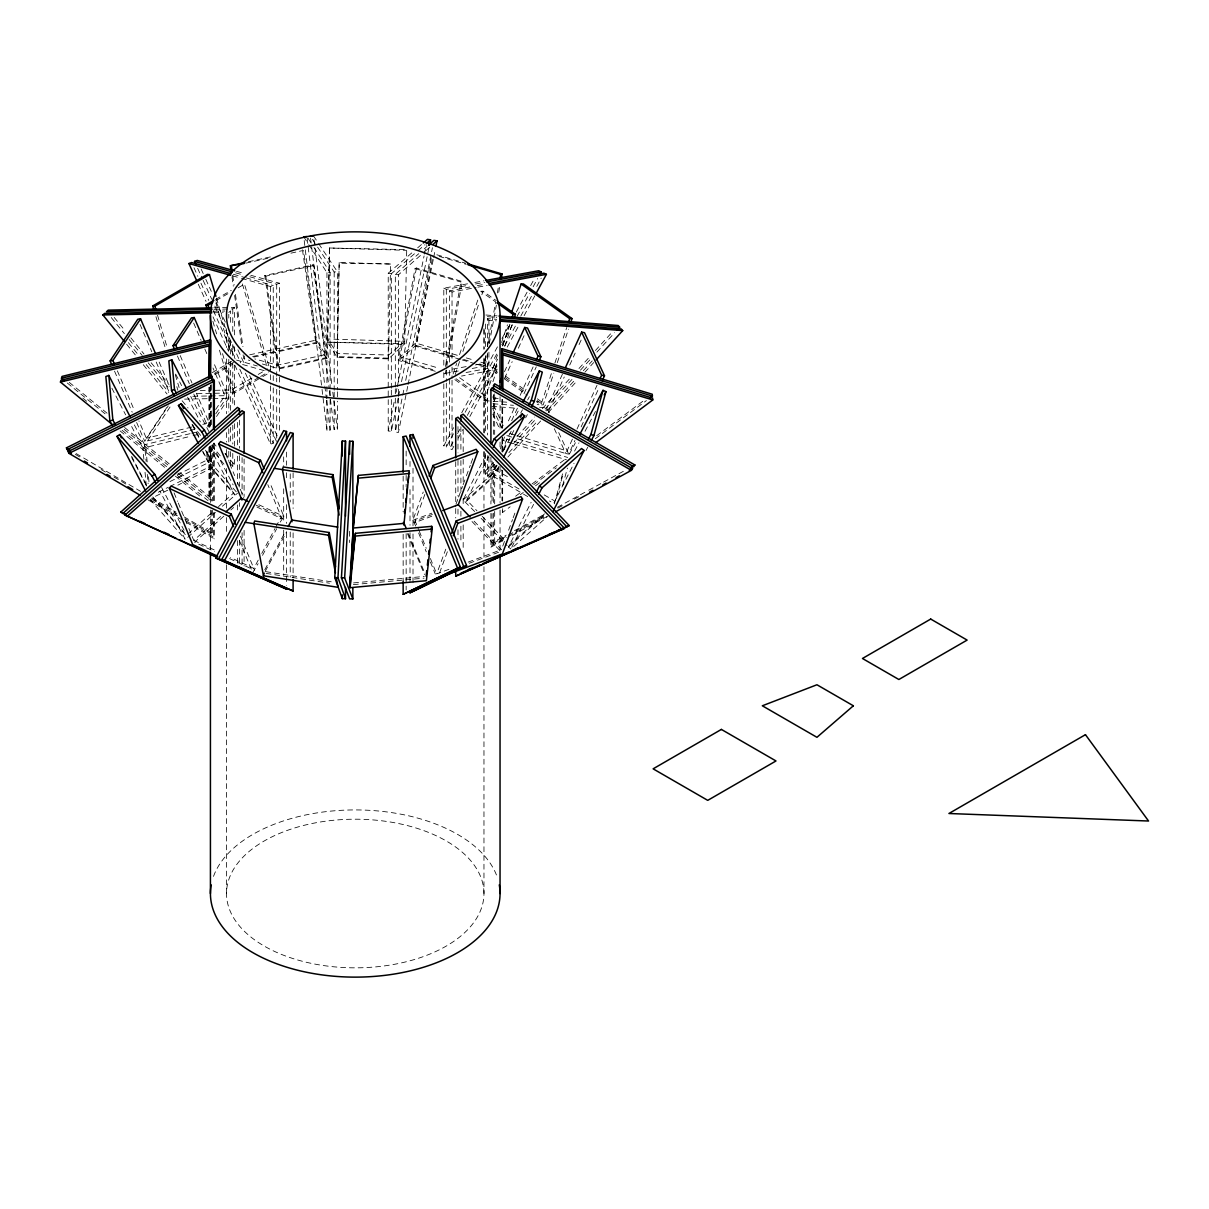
<?xml version="1.0" encoding="UTF-8"?>
<svg xmlns="http://www.w3.org/2000/svg" width="1209" height="1209" viewBox="0 0 1209 1209"><rect width="100%" height="100%" fill="white"/><g stroke="black" fill="none" stroke-linecap="round" stroke-linejoin="round"><path stroke-width="0.75" stroke-dasharray="5 3.75" d="M329.437 247.996L327.503 342.147L337.099 357.335L388.512 358.892L404.788 343.779L327.503 342.147L404.637 344.474L406.723 249.628L329.437 247.996L406.572 250.323M327.654 341.437L329.604 247.286M337.099 357.335L339.185 262.474L390.598 264.03L388.512 358.892M339.185 262.474L337.251 356.625L388.663 358.181M435.27 371.284L398.229 360.373L415.05 268.534L416.395 268.005L462.276 281.501L446.348 368.443M416.395 268.005L399.574 359.859L398.229 360.373M431.235 257.94L415.08 346.091L399.574 359.859L434.862 370.241M460.357 359.405L415.08 346.091L416.425 345.562L432.913 255.552M445.441 366.523L460.916 282.029L462.276 281.501M444.096 373.868L445.441 373.354L446.015 370.286M485.806 355.869L483.902 366.327L471.087 368.669M487.499 346.62L495.645 302.235M497.337 292.986L498.682 285.581M476.648 364.196L483.902 366.327L485.247 365.813L487.605 352.952M489.282 343.764L496.355 305.197M498.712 292.336L500.058 284.976M407.705 386.396L398.441 432.474L395.328 431.991L402.37 396.975M402.748 395.131L404.229 387.772M405.71 380.397L432.429 247.724M408.083 384.553L433.306 259.255M433.683 257.411L435.164 250.036M398.124 398.229L391.338 431.386L388.225 430.903L394.648 399.59M396.159 392.23L396.9 388.542M397.277 386.699L424.072 255.945M424.45 254.102L426.339 244.883M398.502 396.386L400.013 389.026M401.524 381.666L429.074 247.21M390.598 264.03L339.034 263.184M177.995 473.263L210.034 499.393L210.532 445.003M507.372 476.573L494.723 469.651L495.66 466.206M500.405 448.932L504.516 436.993M498.607 467.475L497.655 470.936L498.879 468.608L502.113 470.497M502.868 451.939L505.71 441.572L511.241 431.069M504.077 449.612L506.934 439.26L512.284 440.862M562.548 473.868L554.342 503.805L549.475 500.994M556.518 497.972L563.288 473.308M562.593 485.716L567.414 468.095M453.103 374.004L456.624 363.441M459.556 354.63L477.782 300.074M455.188 374.578L459.934 360.388M462.896 351.517L478.885 303.61M481.847 294.739L483.026 291.203L496.279 300.648M497.413 354.962L492.32 370.256L461.49 376.075M501.569 342.54L507.493 324.798M454.871 379.626L484.325 400.617L497.247 361.899M502.551 346.061L509.593 324.934M496.869 373.505L492.32 370.256L494.617 370.181L496.975 363.138M502.853 345.532L509.911 324.42M492.924 381.712L497.065 369.289M504.773 346.227L511.875 324.949M551.349 373.641L540.922 404.909L537.174 404.607M554.916 363.002L566.749 327.518M537.325 398.789L541.874 402.023L536.267 401.584L540.922 404.909L543.219 404.834L553.813 373.143M557.334 362.594L568.502 329.15M415.82 526.172L412.813 520.308L423.226 492.003M424.858 494.421L414.43 522.756L433.427 515.623M455.989 504.108L457.954 498.803M458.604 497.035L462.503 486.426M463.153 484.658L465.767 477.585M466.417 475.817L470.316 465.193M470.966 463.425L472.931 458.12M448.932 569.318L436.676 573.912L445.789 549.173M439.577 572.885L447.39 551.667M502.748 546.105L504.697 540.801M508.611 530.192L512.51 519.598M513.16 517.83L515.11 512.525M492.788 397.277L494.345 393.862M504.47 371.737L509.911 359.814M503.156 425.689L492.97 403.746L496.808 395.328M504.501 378.508L512.193 361.672M518.344 348.222L524.494 334.757M508.46 420.883L514.686 407.252M520.127 395.343L533.35 366.387M511.679 420.672L517.83 407.221M523.981 393.756L536.282 366.841M562.412 374.201L545.848 410.471L548.72 411.03L564.271 376.981M569.726 365.058L575.167 353.134M579.066 344.625L581.393 339.517M572.416 439.139L565.827 453.541L515.82 438.323M577.025 429.044L597.019 385.308M554.296 428.681L565.827 453.541L568.698 454.1L574.925 440.484M581.151 426.853L599.059 387.696M474.669 511.513L463.092 499.997L486.607 453.738M489.146 455.597L465.586 501.947L493.62 477.011L498.833 466.765M463.092 499.997L491.126 475.077L496.174 465.163M503.73 450.292L513.81 430.464M510.908 548.977L508.415 547.042L531.144 502.324M511.739 547.329L533.592 504.38M554.009 502.687L574.048 463.289M515.85 415.488L519.326 408.884M520.731 413.055L522.454 409.791M527.638 399.967L529.361 396.688M494.723 469.651L497.337 464.694M525.628 417.861L527.351 414.596M569.363 454.176L575.408 442.721M574.577 451.123L578.945 442.857M585.035 431.281L595.493 411.453M586.033 450.534L587.77 447.224M258.227 560.115L253.814 568.411L230.466 557.5M261.764 553.465L275.017 528.529M275.894 526.867L281.198 516.908L256.202 505.211M252.711 572.628L258.122 563.636M262.534 555.339L276.68 528.741M280.216 522.092L283.858 516.439L269.713 482.391M453.813 446.333L452.03 449.642L449.536 448.479L453.088 441.859M457.546 433.593L461.097 426.973M467.339 415.397L497.594 359.164M504.727 345.94L516.288 324.435M520.747 316.169L532.323 294.664M536.766 286.382L541.224 278.115M458.271 438.066L462.715 429.799M469.833 416.561L497.428 365.299M507.221 347.104L518.797 325.599M524.132 315.67L534.816 295.827M264.801 569.726L285.445 531.597M265.134 571.449L286.669 531.673M453.481 433.774L446.317 446.998L443.809 445.819L453.662 427.654M461.717 412.783L497.519 346.711M502.007 338.46L509.155 325.251M516.319 312.028L527.064 292.215M530.645 285.611L534.227 278.992M465.117 412.299L497.337 352.847M501.811 344.58L512.556 324.768M517.029 316.501L529.557 293.379M533.139 286.775L537.612 278.523M490.914 513.372L490.914 547.163L492.063 545.425L506.934 537.295M166.842 407.403L146.349 438.247L193.697 426.565M136.632 422.485L144.717 441.315L168.293 405.861M170.046 407.01L147.498 440.922L144.717 441.315M211.56 415.715L206.437 423.422L202.795 424.329M215.655 409.549L224.889 395.675L189.088 396.34M193.803 394.043L207.585 426.112L211.696 419.946M215.791 413.78L226.038 398.35L228.818 397.957L213.358 362.02M216.517 416.47L228.818 397.957M493.529 513.175L493.529 543.204L494.677 541.466L506.239 535.164M499 466.81L488.904 477.933L487.439 476.27L497.534 465.163M508.898 452.65L537.929 420.687M546.77 410.954L575.801 378.991M583.373 370.649L592.214 360.917M507.84 457.078L540.665 420.944M548.236 412.601L577.267 380.639M584.839 372.296L593.679 362.564M494.405 464.452L485.55 474.155L484.084 472.492L492.94 462.79M516.984 436.449L534.695 417.045M542.297 408.718L570.134 378.221M578.99 368.503L590.37 356.035M595.433 350.489L611.89 332.46M513.372 443.658L536.161 418.692M545.017 408.99L572.854 378.493M580.441 370.166L590.566 359.073M596.883 352.136L614.61 332.732M188.03 534.03L212.965 511.603M218.512 506.616L233.745 492.909L210.381 466.417L170.061 486.396M187.743 537.385L215.459 512.45M222.38 506.223L237.493 493.227M213.933 309.323L232.778 308.899L234.531 307.343L234.531 337.371M229.211 462.17L232.778 466.553L234.531 464.981L234.531 455.597M188.861 528.484L193.788 540.363L221.67 515.548M223.846 516.183L194.558 542.221L214.567 551.576M230.813 509.986L233.609 507.508M509.442 545.002L544.503 513.84M508.415 547.042L543.461 515.88M513.704 546.483L547.36 516.575M228.788 312.451L230.541 310.909L230.541 325.916M395.328 386.956L395.328 274.337L418.752 253.709M424.268 248.858L427.019 246.424M398.441 381.802L398.441 274.821L424.616 251.759M425.991 250.535L430.132 246.893M388.225 430.903L388.225 273.249L412.057 252.681M417.664 247.83L421.865 244.203M391.338 388.225L391.338 273.733L416.561 251.956M417.966 250.747L424.979 244.686M535.511 485.822L541.511 481.318M502.476 510.561L502.657 512.42L510.153 506.798M515.593 496.249L521.608 491.761M532.111 483.917L566.658 458.135M596.687 435.724L643.233 400.965M520.263 494.738L523.27 492.501M533.774 484.643L556.306 467.838M595.342 438.701L646.407 400.587M236.269 491.821L214.129 466.734L177.874 485.172M215.459 299.484L231.297 290.356M215.988 300.603L230.224 292.382M238.143 287.818L244.475 284.16L270.151 370.271M212.3 372.584L231.569 361.446M214.28 373.445L233.564 362.322M214.779 374.578L232.445 364.377M251.88 378.069L231.297 389.963L213.041 390.371M258.212 374.427L267.703 368.941M259.089 377.344L232.173 392.88L195.662 393.726M260.66 376.437L268.579 371.873M219.449 350.172L232.173 392.88L234.274 393.091L261.189 377.556M262.761 376.649L269.093 372.992M508.596 536.388L544.957 516.5M490.914 547.163L504.138 539.924M512.404 535.406L547.118 516.439M514.49 530.675L544.186 514.49M557.379 507.281L587.09 491.096M588.738 490.204L601.931 483.011M603.578 482.104L625.038 470.407M493.529 543.204L506.722 535.995M508.369 535.103L544.67 515.321M557.878 508.128L562.82 505.422M574.381 499.121L579.323 496.431M177.134 474.956L207.298 459.843L206.467 450.564M169.985 481.545L211.499 461.128L210.154 446.287M158.303 492.214L168.383 487.227M167.794 490.159L152.682 497.655L185.325 534.635M249.9 276.801L276.695 284.236L279.385 283.208L279.385 375.183M412.813 520.308L431.809 513.175M432.384 514.445L415.11 520.928L418.586 529.466M468.185 562.109L501.448 549.642L472.674 519.704M469.273 563.273L499.03 552.12M241.528 278.372L270.544 286.548L273.249 285.536L273.249 368.11M234.788 365.058L270.544 444.187L273.249 443.189L273.249 386.88M143.871 459.329L142.858 448.191L191.294 436.071M194.845 429.255L147.498 440.922L138.914 420.959M190.055 433.683L144.581 444.7L146.108 461.4M191.883 433.245L197.339 431.915M193.108 435.633L200.392 433.865M248.404 261.764L271.829 256.58M245.865 263.154L269.29 257.97M290.931 253.165L301.736 250.777M327.171 358.257L326.098 357.652L278.04 368.307L264.756 275.546L312.829 264.892L313.887 265.496L327.171 358.257L279.098 368.896L262.262 363.954M264.756 275.546L265.814 276.136L313.887 265.496M249.689 354.826L316.38 340.046L325.659 354.569L277.586 365.224L254.797 358.922M252.666 356.519L315.761 342.54L326.098 357.652L312.829 264.892M253.739 357.123L316.818 343.129L303.55 250.369M466.069 372.523L493.272 367.385L497.836 370.619M449.536 362.156L449.536 290.84L469.878 287.017M477.283 285.641L484.688 284.251M449.536 290.84L452.03 292.004L476.089 287.5M477.933 287.153L487.182 285.415M443.809 365.118L443.809 288.165L467.535 283.813M474.835 282.468L483.963 280.79M443.809 288.165L446.317 289.344L468.215 285.324M475.515 283.979L484.628 282.302M466.145 366.614L449.672 369.622L449.536 448.479M475.303 364.937L484.461 363.274L480.834 362.201M445.441 373.354L458.256 371.012M207.585 426.112L210.366 425.719L196.372 393.197M317.589 247.104L334.183 272.01L337.371 271.708L337.371 389.948M329.377 390.598L334.183 429.663L337.371 429.361L337.371 401.207M353.542 582.904L424.253 576.451M353.36 584.627L424.057 578.159M308.794 244.611L326.944 272.675L330.117 272.388L330.117 388.754M322.032 389.389L326.944 430.328L330.117 430.041L330.117 390.628M483.026 291.203L480.729 291.263L495.448 301.766M484.325 400.617L509.095 402.355M200.256 390.658L211.212 390.416M213.797 307.796L234.531 307.343M213.63 311.227L224.904 311.015M213.751 312.753L223.151 312.572M184.599 399.121L210.97 398.638M212.86 398.607L226.038 398.35L212.996 368.02M487.439 346.771L487.439 318.632L496.718 319.342M487.439 318.632L488.904 320.279L496.34 320.853M492.97 403.746L513.477 405.302M539.577 407.282L547.042 407.856L549.339 412.828M491.776 406.345L517.875 408.34M485.958 315.005L497.126 315.897M487.408 316.652L496.718 317.393M493.212 398.124L500.692 398.728M395.328 274.337L398.441 274.821M265.784 571.661L334.787 582.345M266.101 573.398L329.513 583.206M388.225 273.249L391.338 273.733M236.511 271.33L243.659 273.31M250.807 275.289L279.385 283.208M235.604 272.841L242.752 274.821M243.13 354.811L243.659 358.529L249.976 360.569M233.352 274.292L244.233 277.36M246.047 277.874L273.249 285.536M232.46 275.818L239.714 277.858M236.526 360.086L257.305 365.979M242.586 364.498L265.119 370.891M436.872 254.782L465.858 263.305M439.154 256.368L466.311 264.363M415.05 268.534L460.916 282.029M457.289 355.28L415.639 343.024L400.134 356.791L438.958 368.216M466.342 357.94L473.596 360.07M416.425 345.562L456.277 357.29M463.515 359.421L470.754 361.551M479.807 364.211L485.247 365.813M462.17 359.934L474.835 363.667M514.067 441.391L567.641 457.455M512.843 443.718L502.778 440.288M514.641 444.247L566.417 459.768M509.866 433.532L515.215 435.164M517.014 435.708L567.021 450.927M506.888 435.603L514.037 437.779M258.847 504.742L283.858 516.439M256.973 507.085L281.984 518.767L267.824 484.673M193.788 540.363L215.459 550.488M229.574 558.603L252.923 569.515M519.024 488.965L494.662 474.986L466.614 499.906L476.996 510.848M527.728 496.597L491.126 475.077M544.216 494.919L553.934 500.556M76.091 453.541L140.607 491.353M151.896 497.972L176.091 512.148M184.146 516.878L211.56 532.942L212.406 534.741L184.992 518.676M75.321 454.388L81.774 458.166M101.133 469.515L107.586 473.293M114.024 477.071L128.547 485.58M151.125 498.818L176.922 513.946M150.52 500.012L177.965 516.152M186.05 520.898L213.494 537.038L214.325 538.836L185.249 521.744M148.118 499.906L183.632 520.792M505.422 376.044L525.174 390.114M494.617 370.181L497.655 372.342M505.256 377.767L526.519 392.925M537.144 400.496L543.219 404.834M504.47 378.916L527.245 395.162M459.601 377.722L487.59 397.67L486.638 400.542L455.702 378.493M69.261 382.376L107.133 413.251M124.603 427.502L169.759 464.301M179.945 472.613L210.532 497.564M67.311 383.026L106.634 415.08M124.104 429.331L167.809 464.951M82.786 398.109L87.154 401.675M122.094 430.268L167.205 467.203M177.391 475.545L207.963 500.556M120.114 430.918L166.691 469.032M175.426 476.18L201.631 497.624M472.009 521.532L500.783 551.47M482.195 516.303L506.858 542.267M481.152 518.344L507.115 545.667M152.787 496.914L184.221 532.534M150.037 499.438L185.098 539.169L159.89 491.035M114.205 317.438L124.92 330.586M130.874 337.885L143.977 353.965M151.125 362.73L169.003 384.643M182.106 400.708L188.06 408.007M224.995 453.299L234.531 464.981M111.258 317.544L124.361 333.608M129.136 339.457L142.239 355.522M148.193 362.821L169.638 389.117M213.721 443.174L216.094 446.091M128.396 342.646L139.08 355.824M146.213 364.604L168.776 392.426M211.545 445.124L221.051 456.836M126.628 344.202L136.133 355.914M143.267 364.695L167.023 393.983M191.959 424.722L201.465 436.434M209.777 446.68L225.222 465.707M313.509 235.921L317.665 242.148M318.692 243.704L337.371 271.708M312.406 239.322L316.562 245.548M307.932 238.097L312.98 245.88M313.992 247.452L330.117 272.388M303.746 236.813L307.781 243.054M212.3 445.093L233.156 484.93M209.595 446.771L234.848 495.01L211.469 468.518L202.613 451.592M192.397 425.236L199.349 438.519M205.439 450.141L214.129 466.734M161.628 487.499L184.055 530.328M131.736 457.652L146.41 485.655M190.735 396.446L208.809 431.447M175.653 374.08L181.607 385.626M187.576 397.172L200.346 421.911M192.563 424.465L199.455 437.794M206.346 451.138L211.499 461.128M203.052 451.592L208.537 462.231L207.359 449.249M134.365 424.918L145.821 447.088L147.166 461.944M111.878 388.195L125.645 414.853M131.66 426.52L142.858 448.191M131.6 456.246L146.924 485.927M558.709 432.565L568.698 454.1M492.562 408.038L501.962 428.303M492.819 414.234L499.876 429.437M201.132 269.018L205.046 277.617M205.817 279.324L211.303 291.354M216.003 301.676L225.388 322.289M237.916 349.794L244.959 365.254M249.643 375.561L277.828 437.431M197.656 268.322L202.341 278.629M203.127 280.352L211.741 299.243M214.87 306.119L240.697 362.836M245.382 373.143L276.695 441.874M193.969 267.703L197.853 276.302M200.966 283.178L208.734 300.391M213.404 310.713L235.166 358.877M239.82 369.198L273.249 443.189M198.261 284.191L206.029 301.389M213.026 316.879L228.577 351.29M193.667 323.09L201.102 340.379M204.82 349.008L207.056 354.192M180.186 355.537L191.959 382.921M177.451 356.02L189.345 383.676M159.15 362.05L169.562 386.245M140.002 324.375L151.79 351.759M156.203 362.035L169.456 392.849M117.364 370.846L134.456 410.592M114.538 371.133L132.204 412.224M408.355 533.607L424.691 572.854M407.448 533.622L424.495 574.577M225.463 453.481L229 461.989M229.71 463.697L234.652 475.605M237.478 482.406L239.594 487.514M240.304 489.222L243.84 497.73M240.425 536.192L254.585 570.285M239.291 540.302L251.306 569.227M174.066 492.849L177.587 501.342M178.282 503.035L188.151 526.792M419.281 531.174L426.233 548.282M430.419 558.528L436.676 573.912M418.616 533.003L426.263 551.818M430.434 562.064L435.316 574.033M242.374 283.949L266.63 365.314M216.456 298.109L233.715 355.975M215.912 303.111L230.889 353.345M212.89 321.322L216.623 333.88M222.516 353.617L234.274 393.091M157.533 315.186L167.235 347.724M175.32 374.85L179.098 387.5M155.946 316.698L165.044 347.195M176.816 386.668L177.874 390.265M302.477 249.779L315.761 342.54M265.814 276.136L279.098 368.896M232.778 275.697L234.123 285.037M235.453 294.376L242.949 346.681M244.278 356.02L244.717 359.118M231.977 276.891L233.292 286.17M234.622 295.449L242.057 347.391M313.962 239.639L331.855 384.719M332.777 392.154L337.371 429.361M310.562 238.067L329.15 388.739M307.162 238.385L326.324 398.411M326.551 400.27L330.117 430.041M304.2 240.546L305.091 247.981M305.318 249.84L321.806 387.53M148.511 476.784L149.024 482.346M147.286 474.396L148.133 483.66M145.05 472.311L146.395 487.151M502.657 399.816L502.657 427.971M502.657 437.356L502.657 452.362M502.657 471.132L502.657 501.161M502.657 508.672L502.657 512.42M502.476 399.831L502.476 427.986M502.476 437.371L502.476 452.393M502.476 471.147L502.476 499.302M502.249 399.333L502.249 427.487M502.249 438.746L502.249 451.879M502.249 470.649L502.249 500.677M502.083 399.363L502.083 427.502M502.083 438.761L502.083 451.909M502.083 470.679L502.083 500.707M500.042 396.703L500.042 430.706M500.042 442.041L500.042 447.708M500.042 466.598L500.042 502.491M500.042 510.047L500.042 551.606M494.677 395.071L494.677 434.484M494.677 464.513L494.677 503.926M494.677 511.437L494.677 541.466M493.529 394.935L493.529 434.348M493.529 462.503L493.529 503.79M492.063 460.977L492.063 504.138M492.063 513.523L492.063 545.425M490.914 457.078L490.914 504.002M488.904 320.279L488.904 342.797M488.904 352.182L488.904 387.847M488.904 457.289L488.904 477.933M487.439 354.282L487.439 434.983M487.439 455.627L487.439 476.27M485.55 324.012L485.55 348.419M485.55 355.914L485.55 432.867M485.55 453.511L485.55 474.155M484.084 329.861L484.084 348.63M484.084 358.015L484.084 433.094M484.084 451.849L484.084 472.492M483.963 328.697L483.963 349.477M483.963 358.922L483.963 432.595M483.963 451.486L483.963 508.158M483.963 517.603L483.963 557.273M483.963 566.719L483.963 893.527A128.713 74.308 0 0 1 290.885 957.876A128.713 74.308 0 0 1 290.885 829.162A128.713 74.308 0 0 1 483.963 893.527M463.183 429.195L463.183 451.713M463.183 459.208L463.183 483.615M463.183 498.622L463.183 506.133M463.183 524.902L463.183 549.294M460.901 426.747L460.901 451.138M460.901 460.523L460.901 492.426M460.901 511.195L460.901 516.832M460.901 526.217L460.901 543.098M457.984 426.565L457.984 452.831M457.984 460.342L457.984 496.007M457.984 509.14L457.984 516.651M457.984 529.784L457.984 539.169M455.717 461.657L455.717 506.707M455.717 508.581L455.717 517.966M452.03 292.004L452.03 359.557M452.03 367.068L452.03 378.326M452.03 380.2L452.03 449.642M446.317 289.344L446.317 368.171M446.317 370.045L446.317 381.303M446.317 383.177L446.317 446.998M443.809 372.629L443.809 382.014M443.809 383.888L443.809 445.819M413.01 468.291L413.01 526.474M413.01 533.97L413.01 582.768M410.002 461.445L410.002 468.956M410.002 489.6L410.002 525.25M410.002 532.761L410.002 583.433M406.148 451.048L406.148 467.943M406.148 475.439L406.148 486.713M406.148 533.622L406.148 589.932M403.156 476.119L403.156 511.77M403.156 534.302L403.156 581.212M398.441 389.298L398.441 432.474M395.328 388.83L395.328 396.34M395.328 398.214L395.328 431.991M391.338 390.099L391.338 397.61M391.338 399.484L391.338 431.386M349.628 531.28L349.628 542.554M337.371 391.822L337.371 399.333M334.183 272.01L334.183 390.25M334.183 392.124L334.183 429.663M326.944 272.675L326.944 398.426M326.944 400.3L326.944 430.328M293.107 472.795L293.107 508.46M293.107 532.852L293.107 577.902M290.236 473.822L290.236 501.977M290.236 532.005L290.236 577.041M286.548 452.106L286.548 465.253M286.548 472.749L286.548 478.386M286.548 504.652L286.548 523.421M286.548 532.806L286.548 585.352M283.677 456.896L283.677 466.281M283.677 488.799L283.677 522.59M283.677 530.086L283.677 575.136M279.385 377.057L279.385 388.316M279.385 390.19L279.385 433.351M276.695 284.236L276.695 376.195M276.695 378.069L276.695 381.817M276.695 389.328L276.695 440M273.249 375.621L273.249 385.006M270.544 286.548L270.544 372.871M270.544 374.76L270.544 384.13M270.544 386.019L270.544 444.187M244.097 459.042L244.097 496.567M244.097 530.358L244.097 566.008M242.087 457.591L242.087 495.131M242.087 532.67L242.087 564.573M239.473 420.082L239.473 448.237M239.473 455.748L239.473 485.776M239.473 502.672L239.473 506.42M239.473 540.196L239.473 564.603M237.448 422.394L237.448 446.801M237.448 456.186L237.448 484.341M237.448 504.984L237.448 510.606M237.448 540.635L237.448 563.152M234.531 346.756L234.531 358.015M234.531 365.511L234.531 404.924M234.531 423.694L234.531 446.212M232.778 308.899L232.778 333.291M232.778 344.55L232.778 355.824M232.778 363.32L232.778 406.496M232.778 425.251L232.778 444.02M232.778 453.405L232.778 466.553M230.541 340.923L230.541 354.071M230.541 361.582L230.541 410.365M230.541 427.261L230.541 444.156M230.541 451.652L230.541 466.674M228.788 314.34L228.788 318.088M228.788 336.858L228.788 351.864M228.788 359.375L228.788 411.921M228.788 428.817L228.788 441.95M228.788 451.335L228.788 460.72M226.521 328.697L226.521 347.587M226.521 358.922L226.521 413.705M226.521 432.595L226.521 442.041M226.521 449.597L226.521 455.264M226.521 468.488L226.521 508.158M226.521 517.603L226.521 532.716M226.521 564.83L226.521 893.527M214.325 443.114L214.325 503.171M214.325 512.556L214.325 538.836M213.494 443.204L213.494 503.261M213.494 512.646L213.494 537.038M212.406 444.655L212.406 500.964M212.406 510.349L212.406 534.741M211.56 384.689L211.56 427.85M211.56 446.62L211.56 501.04M211.56 510.425L211.56 532.942M210.532 384.946L210.532 428.122M210.426 385.369L210.426 426.928M210.426 445.819L210.426 502.491M210.426 510.047L210.426 549.717M210.034 386.789L210.034 429.951M210.034 446.846L210.034 499.393M209.414 387.273L209.414 428.56M209.414 447.315L209.414 499.876M208.9 387.228L208.9 428.515M208.9 447.285L208.9 499.831M213.509 876.389A144.808 83.602 0 0 1 355.234 809.924A144.808 83.602 0 0 1 496.975 876.389M404.698 341.346L388.724 355.038L337.311 353.496L327.563 339.004L404.698 341.346"/><path stroke-width="1.5" d="M345.517 587.468L345.517 598.742L342.298 598.636L334.772 577.6L342.298 440.998L345.517 441.089L345.517 516.152M345.517 598.742L337.976 577.69L345.517 441.089M352.847 587.695L352.847 598.954L349.628 598.848L341.422 577.796L349.628 441.209L352.847 441.3L352.847 542.645M352.847 598.954L344.641 577.887L352.847 441.3M349.628 584.975L355.431 533.32L431.704 526.338L432.172 529.043L426.384 580.698L350.096 587.68L353.043 529.754L358.378 475.394L409.231 470.739L403.897 525.099L403.443 522.394M349.824 583.252L353.24 528.031L404.093 523.376L406.224 528.499M358.378 475.394L353.043 529.754M350.096 587.68L355.431 533.32M404.471 513.175L404.894 509.488M405.71 502.098L406.133 498.41M406.753 492.879L407.373 487.348M407.992 481.817L408.612 476.27M426.112 576.27L426.732 570.724M427.351 565.177L427.971 559.631M428.591 554.085L429.014 550.382M429.845 542.992L430.253 539.29M431.084 531.884L431.704 526.338M500.042 278.176L500.722 274.488L502.067 273.959L501.055 279.475M435.905 246.364L437.023 240.833L433.91 240.349L428.394 245.215M429.452 245.367L430.585 239.85L427.472 239.367L423.271 242.994M64.394 380.639L61.478 378.266L61.976 376.437L210.532 339.91L210.532 377.45M210.034 377.404L210.532 339.91M528.711 405.181L531.325 400.209L539.38 370.861L542.312 372.13L534.257 401.494L531.673 406.405M588.345 439.29L590.944 434.379L603.019 390.326L605.951 391.61L593.876 435.648L591.261 440.605M112.845 424.963L60.45 382.074L60.964 380.231L209.414 344.097L209.414 375.999M208.9 377.843L209.414 344.097M336.404 578.34L338.067 587.317L263.456 575.786L264.227 573.111M339.14 515.079L332.188 477.298L332.959 474.638L283.223 466.946L282.453 469.606L292.049 521.729M335.422 572.945L328.47 535.209L329.241 532.534L254.646 521.003L253.875 523.663L263.456 575.786M511.634 312.39L521.109 284.009L523.421 283.934L572.023 318.587L570.844 322.108M511.951 317.891L513.13 314.37L515.427 314.295L514.248 317.846M568.532 322.198L569.711 318.662L572.023 318.587M429.089 476.074L433.003 465.465L476.18 449.28L477.797 451.728L458.287 504.727L442.736 510.561M430.721 478.507L434.62 467.913L477.797 451.728M451.637 533.275L456.186 520.913L520.958 496.627L522.575 499.075L502.4 553.903L441.119 576.889M453.254 535.738L457.803 523.361L522.575 499.075M499.801 381.953L502.128 376.845M513.024 352.998L524.706 327.458L527.562 328.032L540.891 356.746L539.35 360.101M536.464 359.587L538.02 356.171L524.706 327.458M565.495 367.476L581.635 332.143L584.506 332.702L604.5 375.772L602.173 380.88M600.087 378.583L601.629 375.213L581.635 332.143M491.655 443.824L494.179 438.867L522.212 413.946L524.706 415.881L503.836 456.926M493.332 447.375L496.657 440.817L524.706 415.881M520.535 417.241L522.212 413.946M536.161 492.471L539.501 485.912L581.559 448.509L584.053 450.458L552.966 511.588M538.625 494.466L541.98 487.847L584.053 450.458M522.817 402.265L539.38 370.861M579.716 434.53L603.019 390.326M604.213 394.92L605.951 391.61M215.731 557.969L286.548 589.115L215.731 557.969L283.677 430.631L286.548 431.462L286.548 440.847M286.548 431.462L218.602 558.815L224.542 560.553L293.107 591.035L293.107 579.776M224.542 560.553L293.107 433.381L290.236 432.535L221.67 559.707L293.107 591.035M536.6 292.518L546.392 274.322L543.884 273.158L488.391 283.556M288.135 526.61L291.732 519.991L337.779 527.109M539.41 275.214L541.194 271.919L538.7 270.74L485.791 280.458M490.914 443.945L490.914 389.51L492.063 387.772L632.549 468.608L631.4 470.346L555.384 511.921M111.591 364.287L110.125 360.871L137.796 319.236L140.576 318.844L155.447 353.406M110.125 360.871L112.905 360.478L140.576 318.844M174.474 349.114L172.993 345.653L191.445 317.907L194.211 317.514L205.258 343.19M172.993 345.653L175.773 345.26L194.211 317.514M493.529 389.298L493.529 385.55L494.677 383.812L634.937 465.012L630.478 468.548M217.711 556.261L192.699 544.564L169.366 488.406L171.24 486.063L231.267 514.127L235.483 524.313M241.966 500.073L218.648 443.915L220.522 441.572L260.524 460.281L264.061 468.79M262.882 472.795L258.666 462.624L260.524 460.281M233.639 526.686L229.393 516.47L231.267 514.127M596.203 359.798L622.711 330.601L621.245 328.954L500.435 319.629M617.134 329.951L619.658 327.186L618.207 325.523L498.985 316.033M126.265 515.079L120.809 512.072L237.448 407.388L239.473 408.823L239.473 414.46M122.834 513.523L239.473 408.823M216.955 557.425L125.026 515.064L242.087 410.667L244.097 412.118L244.097 453.405M127.036 516.5L244.097 412.118M225.856 511.83L241.195 498.199L247.86 501.312M124.255 341.27L102.871 314.929L104.639 313.373L211.756 311.272M432.882 244.475L437.023 240.833M426.369 243.477L430.585 239.85M595.735 442.69L652.784 399.937L652.603 398.093L502.476 352.922L502.476 388.573M649.414 398.35L652.407 396.099L652.255 394.24L502.083 348.691L502.083 388.089M145.685 491.141L117.016 436.373L119.661 434.575L154.722 474.306L158.167 480.895M198.291 443.355L178.448 405.453L181.108 403.67L204.472 430.147L207.087 435.134M178.448 405.453L201.827 431.945L204.472 430.147M117.016 436.373L152.077 476.104L154.722 474.306M455.717 457.909L455.717 418.495L457.984 417.181L564.543 528.333L455.717 576.134L455.717 570.512M455.717 576.134L564.543 528.333M153.815 309.519L152.742 305.937L207.359 274.413L209.459 274.609L215.927 296.311M152.742 305.937L154.843 306.134L209.459 274.609M207.041 308.582L205.968 304.97L213.887 300.406M205.968 304.97L208.069 305.182L212.814 302.431M460.901 421.11L460.901 415.488L463.183 414.173L569.258 525.598L510.515 551.516M589.584 492.108L592.894 490.295M602.807 484.885L606.102 483.071M616.031 477.646L619.325 475.847M629.254 470.422L632.549 468.608M631.627 466.81L634.937 465.012M70.485 451.546L67.266 449.657L66.419 447.859L211.56 375.304L212.406 380.85M67.266 449.657L212.406 377.087M466.568 565.525L410.002 592.818L466.568 565.525L413.01 434.515L410.002 435.164L410.002 446.423M140.048 495.161L69.004 453.375L68.172 451.577L213.494 379.384L214.325 381.183L214.325 429.981M69.004 453.375L214.325 381.183M403.156 581.212L403.156 594.344L460.357 566.915L406.148 436.041L403.156 436.706L403.156 472.356M460.357 566.915L403.156 594.344M468.306 569.59L473.444 567.353M493.967 558.407L500.813 555.415M504.244 553.934L509.367 551.697M512.797 550.201L517.92 547.964M548.72 534.544L553.858 532.308M557.273 530.827L569.258 525.598M460.901 573.126L471.162 568.653M474.578 567.172L479.716 564.935M483.132 563.439L507.085 553.012M196.085 264.877L194.513 261.446L197.218 260.434L234.727 270.831M196.704 280.745L188.936 263.547L191.642 262.534L231.539 273.778M130.104 416.667L108.81 375.425L105.848 376.528L109.883 421.049L112.467 426.052M186.428 388.119L171.799 359.783L168.837 360.887L171.527 390.567L174.081 395.509M171.527 390.567L174.489 389.464L171.799 359.783M109.883 421.049L112.86 419.961L108.81 375.425M61.478 378.266L210.034 341.739M60.45 382.074L208.9 345.94M230.904 269.471L230.375 265.768L244.792 262.565M230.375 265.768L244.052 263.562M489.041 285.067L546.392 274.322M486.456 281.969L541.194 271.919M310.335 236.208L313.509 235.921M358.846 478.099L409.7 473.444M355.899 536.025L432.172 529.043M303.746 236.813L306.935 236.526M211.907 307.842L108.236 310.139L106.498 311.695L212.043 309.353M102.871 314.929L211.877 312.783M334.772 577.6L337.976 577.69M341.422 577.796L344.641 577.887M500.058 321.141L622.711 330.601M500.45 317.695L619.658 327.186M274.398 468.351L332.188 477.298M245.291 522.333L328.47 535.209M538.02 356.171L540.891 356.746M601.629 375.213L604.5 375.772M194.513 261.446L232.037 271.844M188.936 263.547L230.647 275.304M467.656 263.834L502.067 273.959M468.125 264.892L500.722 274.488M502.476 352.922L502.657 354.766L652.784 399.937M502.083 348.691L502.249 350.534L652.407 396.099M531.325 400.209L534.257 401.494M590.944 434.379L593.876 435.648M120.809 512.072L125.948 514.414M139.987 521.306L145.14 523.648M164.001 532.217L169.154 534.544M125.026 515.064L175.91 538.217M179.31 539.758L216.638 556.744M225.433 561.278L230.526 563.59M239.019 567.459L244.097 569.771M218.648 443.915L258.666 462.624M169.366 488.406L229.393 516.47M490.914 389.51L631.4 470.346M493.529 385.55L633.773 466.75M66.419 447.859L69.654 449.763M68.172 451.577L71.407 453.481M84.313 461.067L87.547 462.971M106.921 474.366L110.155 476.27M127.912 486.713L132.763 489.554M521.109 284.009L569.711 318.662M497.76 301.691L515.427 314.295M496.929 302.824L513.13 314.37M494.179 438.867L496.657 440.817M539.501 485.912L541.98 487.847M458.287 504.727L470.059 516.984M455.717 418.495L562.276 529.648M460.901 415.488L566.976 526.912M433.003 465.465L434.62 467.913M456.186 520.913L457.803 523.361M201.827 431.945L205.288 438.535M181.108 403.67L183.708 408.642M152.077 476.104L155.553 482.739M119.661 434.575L121.384 437.87M174.489 389.464L176.212 392.804M112.86 419.961L115.414 424.903M175.773 345.26L177.239 348.691M112.905 360.478L114.387 363.924M403.156 436.706L457.35 567.58M410.002 435.164L463.561 566.19M208.069 305.182L209.142 308.763M154.843 306.134L155.916 309.761M332.959 474.638L339.245 508.777M329.241 532.534L335.528 566.719M231.448 266.358L232.249 271.965M502.657 354.766L502.657 390.431M502.249 350.534L502.249 388.074M500.042 315.473A144.808 83.602 0 0 1 282.83 387.877A144.808 83.602 0 0 1 282.83 243.069A144.808 83.602 0 0 1 500.042 315.473L500.042 389.147M500.042 555.384L500.042 893.527M413.01 434.515L413.01 438.262M349.628 441.209L349.628 454.342M342.298 440.998L342.298 456.005M342.298 594.888L342.298 598.636M293.107 433.381L293.107 469.047M213.494 379.384L213.494 428.182M210.426 315.473L210.426 375.923M210.426 553.495L210.426 893.527M499.272 884.882A144.808 83.602 0 0 1 355.234 977.129A144.808 83.602 0 0 1 211.212 884.882M853.358 705.784L816.952 737.309L762.335 705.784L816.952 684.762L853.358 705.784M721.38 729.42L653.117 768.833L707.733 800.358L775.997 760.96L721.38 729.42M930.718 619.068L862.455 658.482L898.861 679.503L967.124 640.09L930.718 619.068M1085.455 734.679L948.929 813.506L1148.55 821.017L1085.455 734.679M290.885 379.838A128.713 74.308 0 0 0 483.963 315.473A128.713 74.308 0 0 0 290.885 251.124A128.713 74.308 0 0 0 290.885 379.838"/></g></svg>
